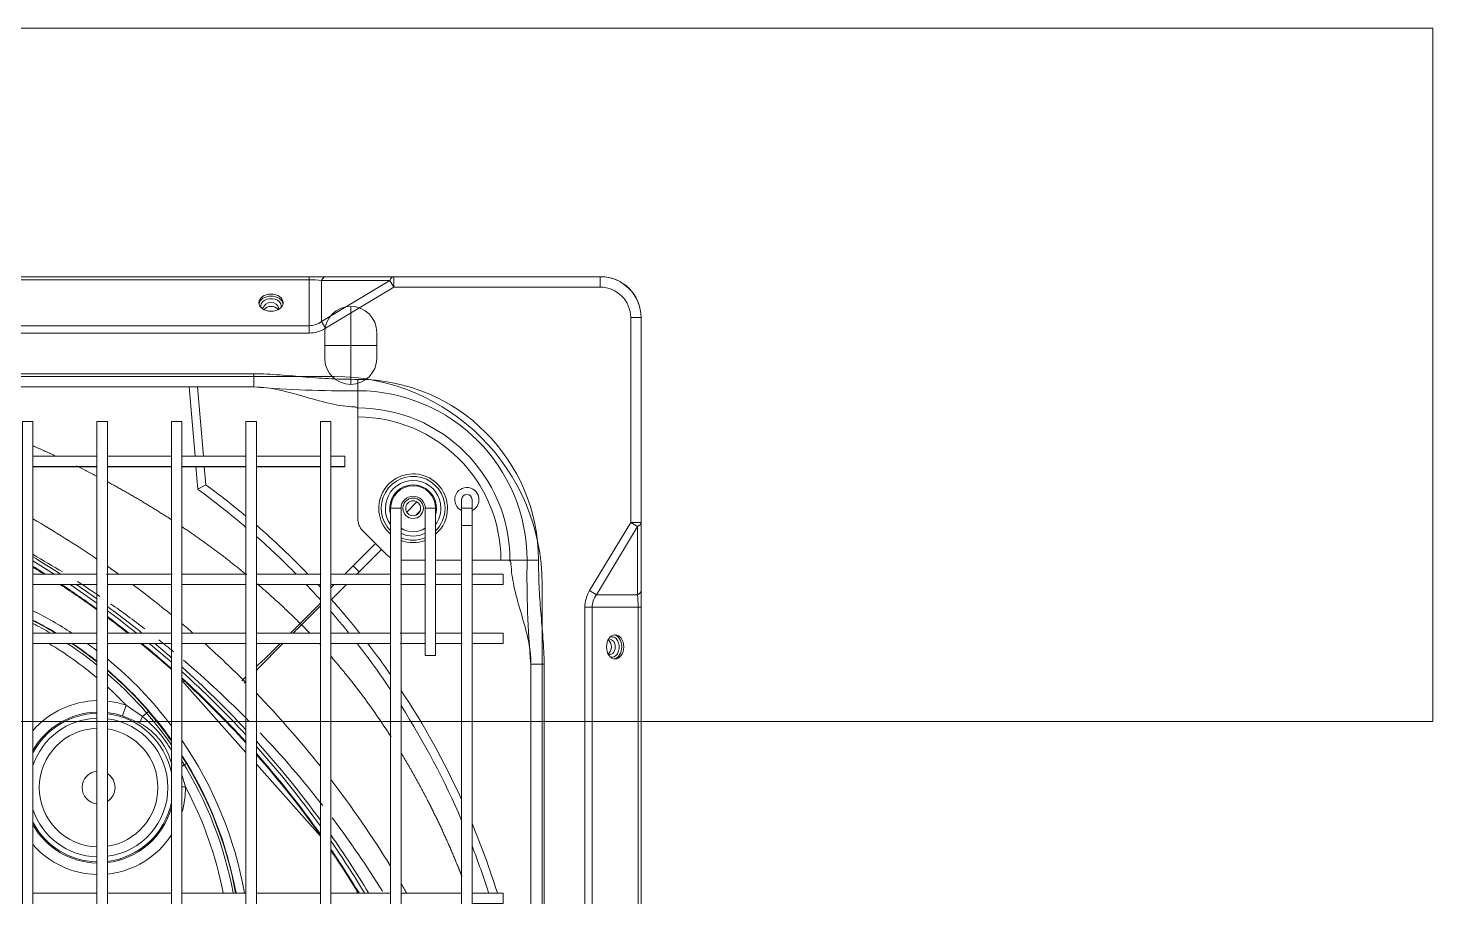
# Model space of a CAD drawing. Header units: millimetres. Extents: x 147592 to 201688, y -27981 to 8299.
# Drawn here: x 167194.7 to 167600, y -360.6 to -110 of the extents above; entities that cross this region are included whole.
import ezdxf

# ---------------------------------------------------------------- set-up
doc = ezdxf.new("R2010")
doc.units = ezdxf.units.MM
for name, color, linetype, lineweight in [('A-DETL-____-WIDE', 7, 'Continuous', 80), ('G-XREF-____-OTLN', 7, 'Continuous', 5), ('M-EQPM-____-OTLN', 7, 'Continuous', 5), ('S-FNDN-____-OTLN', 7, 'Continuous', 5)]:
    doc.layers.add(name, color=color, linetype=linetype, lineweight=lineweight)

# ---------------------------------------------------------------- blocks, each defined once
blk = doc.blocks.new('YXQH_ST_B9-20_rvt-1-二层给排水_消防平面图')
at = {"layer": 'S-FNDN-____-OTLN', "color": 251, "lineweight": 18, "true_color": 0x515151}
for p, q in [((167600.01, -110), (165600.01, -110)), ((167600.01, -310), (167600.01, -110)), ((165600.01, -310), (167600.01, -310))]:
    blk.add_line(p, q, dxfattribs=at)
blk = doc.blocks.new('RUXYQ18BA - top_dwg-2871796-二层给排水_消防平面图')
at = {"layer": 'G-XREF-____-OTLN', "color": 5, "true_color": 0x0000ff}
for p, q in [((1331.09, 224.16), (1331.09, 246.65)), ((1323.6, 235.4), (1338.59, 235.4))]:
    blk.add_line(p, q, dxfattribs=at)
at = {"layer": 'G-XREF-____-OTLN'}
for p, q in [((1323.6, 239.15), (1323.6, 231.66)), ((1338.59, 231.66), (1338.59, 239.15)), ((1303.1, 223.41), (893.27, 223.41)), ((1286.16, 203.41), (1284.43, 223.41)), ((1286.84, 223.41), (1288.58, 203.41)), ((1257.87, 203.41), (1239.38, 203.41)), ((1279.36, 203.41), (1260.87, 203.41)), ((1300.86, 203.41), (1282.36, 203.41)), ((1322.35, 203.41), (1303.85, 203.41)), ((1239.38, 200.42), (1257.87, 200.42)), ((1260.87, 200.42), (1279.36, 200.42)), ((1282.36, 200.42), (1300.86, 200.42)), ((1303.85, 200.42), (1322.35, 200.42)), ((1342.59, 188.42), (1342.59, -336.37)), ((1345.59, -336.37), (1345.59, 188.42)), ((1347.24, 187.33), (1350.18, 190.27)), ((1351.09, 187.65), (1349.86, 186.41)), ((1334.56, 181.96), (1341.63, 174.89)), ((1331.77, 171.86), (1338.21, 178.3)), ((1345.59, 173.43), (1352.59, 173.43)), ((1355.58, 173.43), (1363.08, 173.43)), ((1257.87, 169.43), (1239.38, 169.43)), ((1239.38, 166.43), (1257.87, 166.43)), ((1279.36, 169.43), (1260.87, 169.43)), ((1260.87, 166.43), (1279.36, 166.43)), ((1300.86, 169.43), (1282.36, 169.43)), ((1282.36, 166.43), (1300.86, 166.43)), ((1322.35, 169.43), (1303.85, 169.43)), ((1303.85, 166.43), (1322.35, 166.43)), ((1342.59, 169.43), (1325.35, 169.43)), ((1325.35, 165.44), (1326.34, 166.43)), ((1329.87, 166.43), (1325.35, 161.9)), ((1325.35, 166.43), (1342.59, 166.43)), ((1352.59, 169.43), (1345.59, 169.43)), ((1345.59, 166.43), (1352.59, 166.43)), ((1363.08, 169.43), (1355.58, 169.43)), ((1355.58, 166.43), (1363.08, 166.43)), ((1257.87, 152.43), (1239.38, 152.43)), ((1279.36, 152.43), (1260.87, 152.43)), ((1300.86, 152.43), (1282.36, 152.43)), ((1322.35, 152.43), (1303.85, 152.43)), ((1342.59, 152.43), (1325.35, 152.43)), ((1352.59, 152.43), (1345.59, 152.43)), ((1363.08, 152.43), (1355.58, 152.43)), ((1239.38, 149.44), (1257.87, 149.44)), ((1260.87, 149.44), (1279.36, 149.44)), ((1282.36, 149.44), (1300.86, 149.44)), ((1303.85, 149.44), (1322.35, 149.44)), ((1325.35, 149.44), (1342.59, 149.44)), ((1345.59, 149.44), (1352.59, 149.44)), ((1355.58, 149.44), (1363.08, 149.44)), ((1383.07, -291.39), (1383.07, 143.44)), ((1257.87, 77.46), (1239.38, 77.46)), ((1279.36, 77.46), (1260.87, 77.46)), ((1300.86, 77.46), (1282.36, 77.46)), ((1322.35, 77.46), (1303.85, 77.46)), ((1342.59, 77.46), (1325.35, 77.46)), ((1363.08, 77.46), (1345.59, 77.46))]:
    blk.add_line(p, q, dxfattribs=at)
at = {"layer": 'G-XREF-____-OTLN', "color": 251, "true_color": 0x666666}
for p, q in [((1342.59, 188.42), (1345.59, 188.42)), ((1355.58, 188.42), (1352.59, 188.42)), ((1363.08, 188.42), (1366.08, 188.42)), ((1413.98, 159.89), (1414.86, 159.89)), ((1300.86, 118), (1282.36, 138.76)), ((1282.36, 113.98), (1283.71, 114.79)), ((1322.35, 93.86), (1303.85, 114.63))]:
    blk.add_line(p, q, dxfattribs=at)
at = {"layer": 'G-XREF-____-OTLN', "flags": 128}
for points in [[(183.55, 255.19), (243.11, 255.19), (262.78, 255.19), (267.56, 255.19), (1319.06, 255.19), (1323.84, 255.19), (1343.51, 255.19), (1403.06, 255.19)], [(1414.86, 243.4), (1414.86, 184.34), (1414.86, 164.68), (1414.86, 159.89), (1414.86, -417.8), (1414.86, -422.58), (1414.86, -442.24)], [(1333.09, 216.98), (1333.09, 214.75), (1333.09, 185.49)], [(1325.35, 200.42), (1329.34, 200.42), (1329.34, 203.41), (1325.35, 203.41)], [(1286.41, 200.42), (1286.98, 193.89), (1289.29, 195.2), (1288.84, 200.42)], [(1363.08, 190.92), (1363.08, 188.42), (1363.08, -336.37), (1363.08, -338.87)], [(1366.08, -338.87), (1366.08, -336.37), (1366.08, 188.42), (1366.08, 190.92)], [(1352.59, 188.42), (1352.59, 145.94), (1355.58, 145.94), (1355.58, 188.42)], [(1339.98, 176.54), (1333.54, 170.1), (1332.87, 169.43)], [(1329.34, 169.43), (1331.77, 171.86), (1333.54, 170.1)], [(1366.08, 173.43), (1374.42, 173.43), (1376.65, 173.43)], [(1366.08, 166.43), (1375.08, 166.43), (1375.08, 169.43), (1366.08, 169.43)], [(1366.08, 149.44), (1375.08, 149.44), (1375.08, 152.43), (1366.08, 152.43)], [(1366.08, 74.47), (1375.08, 74.47), (1375.08, 77.46), (1366.08, 77.46)]]:
    blk.add_lwpolyline(points, dxfattribs=at)
at = {"layer": 'G-XREF-____-OTLN', "color": 251, "true_color": 0x666666, "flags": 128}
for points in [[(267.56, 241.08), (1319.06, 241.08), (1319.06, 254.32), (1319.06, 255.19)], [(1319.06, 241.08), (1319.06, 238.96), (267.56, 238.96), (267.56, 241.08), (267.56, 254.32), (1319.06, 254.32)], [(1403.06, 255.19), (1403.06, 252.2), (1343.51, 252.2), (1323.84, 240.34), (1322.67, 242.29), (1342.33, 254.15), (1322.67, 254.15), (1322.67, 242.29)], [(1343.51, 255.19), (1343.51, 252.2), (1342.33, 254.15)], [(1401.96, 163.5), (1400.01, 164.68), (1411.86, 184.34), (1411.86, 243.4), (1414.86, 243.4)], [(893.27, 223.41), (893.27, 227.21), (1303.1, 227.21), (1303.1, 223.41)], [(1333.09, 225.6), (1333.09, 222.31), (1333.09, 217.64), (1333.09, 217.35), (1333.09, 216.98)], [(1413.81, 183.16), (1411.86, 184.34), (1414.86, 184.34)], [(1376.65, 173.43), (1377.01, 173.43), (1377.3, 173.43), (1381.98, 173.43), (1385.27, 173.43)], [(1322.35, 160.3), (1316.89, 154.84), (1316.51, 155.21), (1322.35, 161.04)], [(1400.74, -417.8), (1398.62, -417.8), (1398.62, 159.89), (1400.74, 159.89), (1400.74, -417.8), (1413.98, -417.8), (1414.86, -417.8)], [(1413.98, -417.8), (1413.98, 159.89), (1400.74, 159.89)], [(1383.07, 143.44), (1386.87, 143.44), (1386.87, -291.39), (1383.07, -291.39)], [(1270.23, 126.43), (1265.26, 128.52), (1266.31, 131.64), (1271.02, 128.35), (1272.76, 129.85)], [(1282.36, 111.55), (1283.41, 108.1), (1282.36, 108.09)]]:
    blk.add_lwpolyline(points, dxfattribs=at)
at = {"layer": 'G-XREF-____-OTLN', "flags": 128}
for points in [[(1239.38, 213.41), (1236.38, 213.41), (1236.38, -361.36), (1239.38, -361.36)], [(1260.87, 213.41), (1257.87, 213.41), (1257.87, -361.36), (1260.87, -361.36)], [(1282.36, 213.41), (1279.36, 213.41), (1279.36, -361.36), (1282.36, -361.36)], [(1303.85, 213.41), (1300.86, 213.41), (1300.86, -361.36), (1303.85, -361.36)], [(1325.35, 213.41), (1322.35, 213.41), (1322.35, -361.36), (1325.35, -361.36)]]:
    blk.add_lwpolyline(points, close=True, dxfattribs=at)
at = {"layer": 'G-XREF-____-OTLN', "color": 251, "true_color": 0x666666, "flags": 128}
blk.add_lwpolyline([(1413.81, 163.5), (1413.81, 183.16), (1401.96, 163.5)], close=True, dxfattribs=at)
at = {"layer": 'G-XREF-____-OTLN', "color": 251, "true_color": 0x666666}
blk.add_circle((1349.09, 188.42), 2.95, dxfattribs=at)
at = {"layer": 'G-XREF-____-OTLN'}
blk.add_circle((1349.09, 188.42), 2.15, dxfattribs=at)
for centre, radius, start, end in [((1403.06, 243.4), 11.8, 0, 90), ((1331.09, 239.15), 7.5, 0, 180), ((1331.09, 231.66), 7.5, 180, 360), ((1332.11, 216.33), 1.32, 50.1889, 90.8077), ((1332.6, 217.01), 0.489, 357.0216, 43.5686), ((1151.71, 8.17), 232.18, 50.0316, 53.6603), ((1349.09, 188.42), 6.5, 0, 180), ((1151.71, 8.32), 229.63, 49.4963, 53.91), ((1349.09, 188.42), 3.5, 0, 180), ((1364.58, 190.92), 3.5, 0, 244.6231), ((1364.58, 190.92), 1.5, 0, 180), ((1364.58, 190.92), 3.5, 295.3769, 0), ((1093.23, -68.44), 292.88, 55.7963, 60.0663), ((1151.71, 8.17), 232.18, 43.9904, 49.0591), ((1338.09, 185.49), 5, 180, 225.0001), ((1151.71, 8.32), 229.63, 44.5532, 48.5048), ((1345.16, 178.42), 5, 225.0001, 239.0549), ((1093.23, -68.44), 281.09, 57.8067, 58.6719), ((1093.23, -68.44), 280.89, 57.8715, 58.6471), ((1093.23, -68.44), 292.88, 54.3087, 55.0839), ((1376.68, 172.94), 0.491, 46.521, 92.8887), ((1376, 172.44), 1.33, 359.227, 39.7764), ((1093.23, -68.44), 280.89, 54.1162, 56.739), ((1093.23, -68.44), 281.09, 54.1456, 56.677), ((1093.23, -68.44), 292.88, 50.5417, 53.3151), ((1151.71, 8.32), 229.63, 42.0049, 43.5124), ((1151.71, 8.17), 232.18, 42.699, 42.9706), ((1152.01, 8.03), 229.61, 38.9712, 40.981), ((1151.85, 8.03), 232.17, 38.4619, 41.5745), ((1189.01, 57.48), 109.96, 59.7242, 62.7373), ((1093.23, -68.44), 281.09, 51.7947, 53.3878), ((1093.23, -68.44), 280.89, 51.8466, 53.3575), ((1093.23, -68.44), 292.88, 48.9513, 49.7777), ((1189.01, 57.48), 109.96, 51.2258, 56.7552), ((1093.23, -68.44), 280.89, 48.4972, 50.867), ((1093.23, -68.44), 281.09, 48.5333, 50.8169), ((1093.23, -68.44), 292.88, 44.8549, 48.0658), ((1152.01, 8.03), 229.61, 33.8988, 38.0151), ((1151.85, 8.03), 232.17, 34.7604, 37.5228), ((1189.01, 57.48), 109.96, 34.7439, 49.1921), ((1093.23, -68.44), 281.09, 42.384, 47.7123), ((1093.23, -68.44), 280.89, 42.3393, 47.6752), ((1093.23, -68.44), 292.88, 38.5308, 44.017), ((1151.85, 8.03), 232.17, 24.5216, 33.4404), ((1152.01, 8.03), 229.61, 23.1804, 32.5327), ((1258.34, 107.87), 19.99, 91.3513, 161.5468), ((1258.34, 107.87), 19.99, 0, 82.7374), ((1093.23, -68.44), 281.09, 35.4026, 41.4692), ((1189.01, 57.48), 109.96, 10.474, 31.8991), ((1093.23, -68.44), 280.89, 35.3452, 41.423), ((1258.34, 107.87), 4.75, 95.6985, 264.3015), ((1258.34, 107.87), 4.75, 95.6985, 264.3015), ((1258.34, 107.87), 4.75, 0, 57.84), ((1258.34, 107.87), 4.75, 0, 57.84), ((1093.23, -68.44), 292.88, 31.6372, 37.5791), ((1258.34, 107.87), 19.99, 277.2626, 0), ((1258.34, 107.87), 4.75, 302.16, 0), ((1258.34, 107.87), 4.75, 302.16, 0), ((1258.34, 107.87), 19.99, 198.4532, 268.6487), ((1151.85, 8.03), 232.17, 17.4027, 22.6728), ((1093.23, -68.44), 281.09, 31.2709, 34.3334), ((1093.23, -68.44), 280.89, 31.2957, 34.2736), ((1152.01, 8.03), 229.61, 17.603, 21.1989), ((1093.23, -68.44), 292.88, 29.8796, 30.5004)]:
    blk.add_arc(centre, radius, start, end, dxfattribs=at)
at = {"layer": 'G-XREF-____-OTLN', "color": 251, "true_color": 0x666666}
for centre, radius, start, end in [((1403.06, 243.4), 8.8, 0, 90), ((1330.57, 564.02), 341.72, 265.3893, 270.4224), ((1333.09, 173.43), 52.17, 0, 90), ((1333.09, 173.43), 48.88, 0, 90), ((1333.09, 239.32), 21.97, 269.6506, 270), ((1333.09, 173.43), 43.92, 0, 90), ((1333.09, 173.43), 41.32, 0, 90), ((1349.09, 188.42), 9.91, 0, 229.033), ((1349.09, 188.42), 9.2, 0, 225.0915), ((1349.09, 188.42), 8.02, 0, 215.9289), ((1349.09, 188.42), 6.75, 0, 195.7757), ((1349.09, 188.42), 9.2, 314.9085, 0), ((1349.09, 188.42), 9.91, 310.967, 0), ((1349.09, 188.42), 6.75, 344.2243, 0), ((1349.09, 188.42), 8.02, 324.0711, 0), ((1349.09, 188.42), 6.75, 238.7898, 301.2102), ((1349.09, 188.42), 8.02, 244.15, 295.85), ((1349.09, 188.42), 9.2, 247.6576, 292.3424), ((1349.09, 188.42), 9.91, 249.3273, 290.6727), ((1093.23, -68.44), 283.44, 57.0592, 58.9609), ((1093.23, -68.44), 282.44, 57.3734, 58.8388), ((1398.98, 173.43), 21.97, 180, 180.3494), ((1665, 168.76), 283.07, 179.0557, 185.1325), ((1093.23, -68.44), 282.44, 54.3437, 56.2619), ((1093.23, -68.44), 283.44, 54.4885, 55.9606), ((1189.01, 57.48), 113.21, 57.0099, 63.5835), ((1093.23, -68.44), 283.44, 51.1946, 53.7403), ((1093.23, -68.44), 282.44, 51.4474, 53.5914), ((1189.01, 57.48), 110.8, 58.9857, 62.9617), ((1189.01, 57.48), 110.69, 59.0791, 62.9331), ((1189.01, 57.48), 107.12, 49.9957, 59.1478), ((1189.01, 57.48), 110.69, 51.5306, 56.1795), ((1189.01, 57.48), 110.8, 51.5751, 56.096), ((1189.01, 57.48), 113.21, 52.5378, 54.319), ((1093.23, -68.44), 282.44, 48.7753, 50.4815), ((1093.23, -68.44), 283.44, 48.9521, 50.2372), ((1189.01, 57.48), 113.21, 37.0539, 50.6004), ((1093.23, -68.44), 283.44, 42.9024, 48.1433), ((1189.01, 57.48), 110.8, 35.3675, 49.5673), ((1189.01, 57.48), 110.69, 40.8331, 49.5195), ((1093.23, -68.44), 282.44, 42.6838, 47.9614), ((1189.01, 57.48), 107.12, 43.8163, 47.8681), ((1258.34, 107.87), 25.07, 91.0775, 139.15), ((1258.34, 107.87), 25.07, 71.4864, 84.2143), ((1165.05, 40.06), 140.23, 35.3581, 39.8153), ((1258.34, 107.87), 21.78, 91.2403, 150.5362), ((1258.34, 107.87), 21.43, 91.2603, 152.2186), ((1258.34, 107.87), 21.78, 71.4864, 83.3367), ((1258.34, 107.87), 21.43, 11.2909, 83.2286), ((1261.68, 110.29), 18.26, 12.8662, 62.0849), ((1248.22, 100.51), 35.98, 30.0428, 50.6813), ((1258.34, 107.87), 17.11, 91.5793, 268.4207), ((1258.34, 107.87), 17.11, 0, 81.5039), ((1189.01, 57.48), 113.21, 10.1695, 34.4563), ((1093.23, -68.44), 283.44, 36.0662, 42.0043), ((1093.23, -68.44), 282.44, 35.7868, 41.7787), ((1165.05, 40.06), 140.23, 32.2036, 33.2302), ((1189.01, 57.48), 110.8, 10.3935, 32.5927), ((1189.01, 57.48), 110.69, 10.4038, 31.1857), ((1258.34, 107.87), 17.11, 278.4961, 0), ((1258.34, 107.87), 25.07, 343.3439, 0.5325), ((1189.01, 57.48), 107.12, 10.7548, 28.2025), ((1258.34, 107.87), 21.43, 276.7714, 348.7091), ((1258.34, 107.87), 21.78, 276.6633, 344.8085), ((1258.34, 107.87), 21.43, 207.7814, 268.7397), ((1258.34, 107.87), 21.78, 209.4638, 268.7597), ((1258.34, 107.87), 25.07, 275.7857, 326.9745), ((1093.23, -68.44), 283.44, 30.9826, 35.0234), ((1258.34, 107.87), 25.07, 220.85, 268.9225), ((1093.23, -68.44), 282.44, 31.1044, 34.733), ((1305.51, 69.94), 28.49, 15.3204, 17.0774)]:
    blk.add_arc(centre, radius, start, end, dxfattribs=at)
for centre, major_axis, ratio, start_param, end_param in [((1319.06, 252.2), (9.2, 0), 0.230578, 1.1678, 1.570796), ((1323.84, 252.2), (0, 3), 0.516334, 0, 0.862606), ((1343.51, 252.2), (0, 3), 0.516334, 0, 0.862606), ((1308.1, 246.8), (2.95, 0), 0.707107, 6.019918, 9.424778), ((1308.1, 246.24), (2.15, 0), 0.707107, 0.000965, 3.141593), ((1308.1, 246.8), (2.95, 0), 0.707107, 3.141593, 3.40486), ((1308.1, 246.24), (2.15, 0), 0.707107, 3.141593, 3.158144), ((1319.06, 256.2), (0, 15.13), 0.60798, 3.141593, 3.544589), ((1319.06, 256.2), (0, 17.25), 0.707107, 3.141593, 3.544589), ((1411.86, 184.34), (3, 0), 0.516334, 5.420579, 6.283185), ((1415.87, 159.89), (17.25, 0), 0.707107, 2.738596, 3.141593), ((1415.87, 159.89), (15.13, 0), 0.60798, 2.738596, 3.141593), ((1411.86, 164.68), (3, 0), 0.516334, 5.420579, 6.283185), ((1411.86, 159.89), (0, 9.2), 0.230578, 4.712389, 5.115386), ((1316.51, 156.39), (22.55, 22.69), 0.026137, 4.562452, 4.6861), ((1318.08, 154.84), (22.69, 22.56), 0.026137, 1.597086, 1.704486), ((1405.9, 148.44), (0, 2.15), 0.707107, 3.142557, 6.299737), ((1406.47, 148.44), (0, 2.95), 0.707107, 3.141593, 6.541555), ((1318.08, 154.84), (22.69, 22.56), 0.026137, 1.84011, 2.225391), ((1316.51, 156.39), (22.55, 22.69), 0.026137, 4.088391, 4.425381), ((1406.47, 148.44), (0, 2.95), 0.707107, 2.878357, 3.141593), ((1316.51, 156.39), (22.55, 22.69), 0.026137, 3.844725, 3.918566), ((1318.08, 154.84), (22.69, 22.56), 0.026137, 2.410318, 2.438882), ((1272.01, 129.2), (1.8, 3.34), 0.12895, 1.897508, 2.613126)]:
    blk.add_ellipse(centre, major_axis=major_axis, ratio=ratio, start_param=start_param, end_param=end_param, dxfattribs=at)
at = {"layer": 'G-XREF-____-OTLN'}
for centre, major_axis in [((1308.1, 247.7), (3.5, 0)), ((1407.36, 148.44), (0, 3.5))]:
    blk.add_ellipse(centre, major_axis=major_axis, ratio=0.707107, dxfattribs=at)
for centre, major_axis, start_param, end_param in [((1308.1, 247.13), (3.5, 0), 0.114528, 3.027065), ((1308.1, 245.11), (2.15, 0), 0.421495, 2.716531), ((1404.77, 148.44), (0, 2.15), 3.561886, 5.848844), ((1406.8, 148.44), (0, 3.5), 3.256126, 6.168652)]:
    blk.add_ellipse(centre, major_axis=major_axis, ratio=0.707107, start_param=start_param, end_param=end_param, dxfattribs=at)
for points, knots in [([(1310.24, 246.24), (1310.24, 246.22), (1310.28, 246.07), (1310.19, 245.89), (1310.06, 245.73), (1310.06, 245.72)], [0, 0, 0, 0, 0.0376259, 0.300995, 0.3150279, 0.3150279, 0.3150279, 0.3150279]), ([(1303.1, 223.41), (1305.63, 223.41), (1308.15, 223.04), (1313.18, 221.94), (1315.69, 221.21), (1320.7, 219.75), (1323.19, 219.04), (1327.83, 218.05), (1329.96, 217.73), (1332.09, 217.65)], [0, 0, 0, 0, 0.258763, 0.258763, 0.517526, 0.517526, 0.776289, 0.776289, 1, 1, 1, 1]), ([(1377.32, 172.43), (1377.4, 170.3), (1377.71, 168.16), (1378.7, 163.53), (1379.42, 161.03), (1380.87, 156.02), (1381.61, 153.51), (1382.71, 148.48), (1383.07, 145.96), (1383.07, 143.44)], [0, 0, 0, 0, 0.223711, 0.223711, 0.482474, 0.482474, 0.741237, 0.741237, 1, 1, 1, 1]), ([(1405.9, 146.3), (1405.88, 146.3), (1405.73, 146.27), (1405.55, 146.35), (1405.39, 146.48), (1405.38, 146.49)], [0, 0, 0, 0, 0.0376259, 0.300995, 0.3193476, 0.3193476, 0.3193476, 0.3193476])]:
    blk.add_open_spline(points, degree=3, knots=knots, dxfattribs=at)
at = {"layer": 'G-XREF-____-OTLN', "color": 251, "true_color": 0x666666}
for points, degree, knots in [([(1303.1, 227.21), (1305.61, 227.21), (1308.11, 227.07), (1313.1, 226.7), (1315.6, 226.46), (1320.59, 226.06), (1323.08, 225.89), (1328.08, 225.66), (1330.59, 225.6), (1333.09, 225.6)], 3, [0, 0, 0, 0, 0.25, 0.25, 0.5, 0.5, 0.75, 0.75, 1, 1, 1, 1]), ([(1239.39, 206.42), (1239.59, 206.33), (1239.79, 206.25), (1242.79, 204.95), (1245.75, 203.59)], 2, [0.49758122, 0.49758122, 0.49758122, 0.5, 0.5, 0.53512615, 0.53512615, 0.53512615]), ([(1282.42, 183.09), (1291.15, 177.21), (1299.2, 170.72), (1299.95, 170.11), (1300.69, 169.5)], 2, [0.7626479, 0.7626479, 0.7626479, 0.875, 0.875, 0.8852787, 0.8852787, 0.8852787]), ([(1385.27, 173.43), (1385.27, 170.92), (1385.33, 168.42), (1385.55, 163.42), (1385.72, 160.92), (1386.13, 155.93), (1386.36, 153.44), (1386.74, 148.44), (1386.87, 145.94), (1386.87, 143.44)], 3, [0, 0, 0, 0, 0.25, 0.25, 0.5, 0.5, 0.75, 0.75, 1, 1, 1, 1]), ([(1325.45, 145.63), (1328.18, 142.48), (1330.8, 139.18), (1337.11, 131.24), (1342.73, 122.49)], 2, [0.0754235, 0.0754235, 0.0754235, 0.125, 0.125, 0.2475415, 0.2475415, 0.2475415]), ([(1345.67, 117.77), (1349.71, 111.11), (1353.34, 104.04), (1358.02, 94.92), (1362, 85.16), (1362.6, 83.7), (1363.18, 82.22)], 2, [0.2811201, 0.2811201, 0.2811201, 0.375, 0.375, 0.5, 0.5, 0.5198735, 0.5198735, 0.5198735])]:
    blk.add_open_spline(points, degree=degree, knots=knots, dxfattribs=at)
for points in [[(1252, 200.63), (1254.99, 199.16), (1257.92, 197.63)], [(1260.88, 196.07), (1270.46, 190.92), (1279.39, 185.09)], [(1304.14, 166.61), (1310.58, 161.1), (1316.51, 155.21)], [(1316.89, 154.84), (1318.04, 153.69), (1319.16, 152.52)], [(1321.94, 149.56), (1322.21, 149.26), (1322.48, 148.96)]]:
    blk.add_open_spline(points, degree=2, dxfattribs=at)
blk = doc.blocks.new('RUXYQ18BA - top_dwg-V211-二层给排水_消防平面图')
at = {"layer": 'A-DETL-____-WIDE'}
blk.add_ellipse((1308.1, 246.24), major_axis=(2.15, 0), ratio=0.707107, start_param=3.141593, end_param=3.158144, dxfattribs=at)
at = {"layer": 'G-XREF-____-OTLN', "color": 5, "true_color": 0x0000ff}
for p, q in [((1331.09, 224.16), (1331.09, 246.65)), ((1323.6, 235.4), (1338.59, 235.4))]:
    blk.add_line(p, q, dxfattribs=at)
at = {"layer": 'G-XREF-____-OTLN'}
for p, q in [((1323.6, 239.15), (1323.6, 231.66)), ((1338.59, 231.66), (1338.59, 239.15)), ((1303.1, 223.41), (893.27, 223.41)), ((1286.16, 203.41), (1284.43, 223.41)), ((1286.84, 223.41), (1288.58, 203.41)), ((1257.87, 203.41), (1239.38, 203.41)), ((1279.36, 203.41), (1260.87, 203.41)), ((1300.86, 203.41), (1282.36, 203.41)), ((1322.35, 203.41), (1303.85, 203.41)), ((1239.38, 200.42), (1257.87, 200.42)), ((1260.87, 200.42), (1279.36, 200.42)), ((1282.36, 200.42), (1300.86, 200.42)), ((1303.85, 200.42), (1322.35, 200.42)), ((1342.59, 188.42), (1342.59, -336.37)), ((1345.59, -336.37), (1345.59, 188.42)), ((1347.24, 187.33), (1350.18, 190.27)), ((1351.09, 187.65), (1349.86, 186.41)), ((1334.56, 181.96), (1341.63, 174.89)), ((1331.77, 171.86), (1338.21, 178.3)), ((1345.59, 173.43), (1352.59, 173.43)), ((1355.58, 173.43), (1363.08, 173.43)), ((1257.87, 169.43), (1239.38, 169.43)), ((1239.38, 166.43), (1257.87, 166.43)), ((1279.36, 169.43), (1260.87, 169.43)), ((1260.87, 166.43), (1279.36, 166.43)), ((1300.86, 169.43), (1282.36, 169.43)), ((1282.36, 166.43), (1300.86, 166.43)), ((1322.35, 169.43), (1303.85, 169.43)), ((1303.85, 166.43), (1322.35, 166.43)), ((1342.59, 169.43), (1325.35, 169.43)), ((1325.35, 165.44), (1326.34, 166.43)), ((1329.87, 166.43), (1325.35, 161.9)), ((1325.35, 166.43), (1342.59, 166.43)), ((1352.59, 169.43), (1345.59, 169.43)), ((1345.59, 166.43), (1352.59, 166.43)), ((1363.08, 169.43), (1355.58, 169.43)), ((1355.58, 166.43), (1363.08, 166.43)), ((1257.87, 152.43), (1239.38, 152.43)), ((1279.36, 152.43), (1260.87, 152.43)), ((1300.86, 152.43), (1282.36, 152.43)), ((1322.35, 152.43), (1303.85, 152.43)), ((1342.59, 152.43), (1325.35, 152.43)), ((1352.59, 152.43), (1345.59, 152.43)), ((1363.08, 152.43), (1355.58, 152.43)), ((1239.38, 149.44), (1257.87, 149.44)), ((1260.87, 149.44), (1279.36, 149.44)), ((1282.36, 149.44), (1300.86, 149.44)), ((1303.85, 149.44), (1322.35, 149.44)), ((1325.35, 149.44), (1342.59, 149.44)), ((1345.59, 149.44), (1352.59, 149.44)), ((1355.58, 149.44), (1363.08, 149.44)), ((1383.07, -291.39), (1383.07, 143.44)), ((1257.87, 77.46), (1239.38, 77.46)), ((1279.36, 77.46), (1260.87, 77.46)), ((1300.86, 77.46), (1282.36, 77.46)), ((1322.35, 77.46), (1303.85, 77.46)), ((1342.59, 77.46), (1325.35, 77.46)), ((1363.08, 77.46), (1345.59, 77.46))]:
    blk.add_line(p, q, dxfattribs=at)
at = {"layer": 'G-XREF-____-OTLN', "color": 251, "true_color": 0x666666}
for p, q in [((1342.59, 188.42), (1345.59, 188.42)), ((1355.58, 188.42), (1352.59, 188.42)), ((1363.08, 188.42), (1366.08, 188.42)), ((1413.98, 159.89), (1414.86, 159.89)), ((1300.86, 118), (1282.36, 138.76)), ((1282.36, 113.98), (1283.71, 114.79)), ((1322.35, 93.86), (1303.85, 114.63))]:
    blk.add_line(p, q, dxfattribs=at)
at = {"layer": 'G-XREF-____-OTLN', "flags": 128}
for points in [[(183.55, 255.19), (243.11, 255.19), (262.78, 255.19), (267.56, 255.19), (1319.06, 255.19), (1323.84, 255.19), (1343.51, 255.19), (1403.06, 255.19)], [(1414.86, 243.4), (1414.86, 184.34), (1414.86, 164.68), (1414.86, 159.89), (1414.86, -417.8), (1414.86, -422.58), (1414.86, -442.24)], [(1333.09, 216.98), (1333.09, 214.75), (1333.09, 185.49)], [(1325.35, 200.42), (1329.34, 200.42), (1329.34, 203.41), (1325.35, 203.41)], [(1286.41, 200.42), (1286.98, 193.89), (1289.29, 195.2), (1288.84, 200.42)], [(1363.08, 190.92), (1363.08, 188.42), (1363.08, -336.37), (1363.08, -338.87)], [(1366.08, -338.87), (1366.08, -336.37), (1366.08, 188.42), (1366.08, 190.92)], [(1352.59, 188.42), (1352.59, 145.94), (1355.58, 145.94), (1355.58, 188.42)], [(1339.98, 176.54), (1333.54, 170.1), (1332.87, 169.43)], [(1329.34, 169.43), (1331.77, 171.86), (1333.54, 170.1)], [(1366.08, 173.43), (1374.42, 173.43), (1376.65, 173.43)], [(1366.08, 166.43), (1375.08, 166.43), (1375.08, 169.43), (1366.08, 169.43)], [(1366.08, 149.44), (1375.08, 149.44), (1375.08, 152.43), (1366.08, 152.43)], [(1366.08, 74.47), (1375.08, 74.47), (1375.08, 77.46), (1366.08, 77.46)]]:
    blk.add_lwpolyline(points, dxfattribs=at)
at = {"layer": 'G-XREF-____-OTLN', "color": 251, "true_color": 0x666666, "flags": 128}
for points in [[(267.56, 241.08), (1319.06, 241.08), (1319.06, 254.32), (1319.06, 255.19)], [(1319.06, 241.08), (1319.06, 238.96), (267.56, 238.96), (267.56, 241.08), (267.56, 254.32), (1319.06, 254.32)], [(1403.06, 255.19), (1403.06, 252.2), (1343.51, 252.2), (1323.84, 240.34), (1322.67, 242.29), (1342.33, 254.15), (1322.67, 254.15), (1322.67, 242.29)], [(1343.51, 255.19), (1343.51, 252.2), (1342.33, 254.15)], [(1401.96, 163.5), (1400.01, 164.68), (1411.86, 184.34), (1411.86, 243.4), (1414.86, 243.4)], [(893.27, 223.41), (893.27, 227.21), (1303.1, 227.21), (1303.1, 223.41)], [(1333.09, 225.6), (1333.09, 222.31), (1333.09, 217.64), (1333.09, 217.35), (1333.09, 216.98)], [(1413.81, 183.16), (1411.86, 184.34), (1414.86, 184.34)], [(1376.65, 173.43), (1377.01, 173.43), (1377.3, 173.43), (1381.98, 173.43), (1385.27, 173.43)], [(1322.35, 160.3), (1316.89, 154.84), (1316.51, 155.21), (1322.35, 161.04)], [(1400.74, -417.8), (1398.62, -417.8), (1398.62, 159.89), (1400.74, 159.89), (1400.74, -417.8), (1413.98, -417.8), (1414.86, -417.8)], [(1413.98, -417.8), (1413.98, 159.89), (1400.74, 159.89)], [(1383.07, 143.44), (1386.87, 143.44), (1386.87, -291.39), (1383.07, -291.39)], [(1270.23, 126.43), (1265.26, 128.52), (1266.31, 131.64), (1271.02, 128.35), (1272.76, 129.85)], [(1282.36, 111.55), (1283.41, 108.1), (1282.36, 108.09)]]:
    blk.add_lwpolyline(points, dxfattribs=at)
at = {"layer": 'G-XREF-____-OTLN', "flags": 128}
for points in [[(1239.38, 213.41), (1236.38, 213.41), (1236.38, -361.36), (1239.38, -361.36)], [(1260.87, 213.41), (1257.87, 213.41), (1257.87, -361.36), (1260.87, -361.36)], [(1282.36, 213.41), (1279.36, 213.41), (1279.36, -361.36), (1282.36, -361.36)], [(1303.85, 213.41), (1300.86, 213.41), (1300.86, -361.36), (1303.85, -361.36)], [(1325.35, 213.41), (1322.35, 213.41), (1322.35, -361.36), (1325.35, -361.36)]]:
    blk.add_lwpolyline(points, close=True, dxfattribs=at)
at = {"layer": 'G-XREF-____-OTLN', "color": 251, "true_color": 0x666666, "flags": 128}
blk.add_lwpolyline([(1413.81, 163.5), (1413.81, 183.16), (1401.96, 163.5)], close=True, dxfattribs=at)
at = {"layer": 'G-XREF-____-OTLN', "color": 251, "true_color": 0x666666}
blk.add_circle((1349.09, 188.42), 2.95, dxfattribs=at)
at = {"layer": 'G-XREF-____-OTLN'}
blk.add_circle((1349.09, 188.42), 2.15, dxfattribs=at)
for centre, radius, start, end in [((1403.06, 243.4), 11.8, 0, 90), ((1331.09, 239.15), 7.5, 0, 180), ((1331.09, 231.66), 7.5, 180, 360), ((1332.11, 216.33), 1.32, 50.1889, 90.8077), ((1332.6, 217.01), 0.489, 357.0216, 43.5686), ((1151.71, 8.17), 232.18, 50.0316, 53.6603), ((1349.09, 188.42), 6.5, 0, 180), ((1151.71, 8.32), 229.63, 49.4963, 53.91), ((1349.09, 188.42), 3.5, 0, 180), ((1364.58, 190.92), 3.5, 0, 244.6231), ((1364.58, 190.92), 1.5, 0, 180), ((1364.58, 190.92), 3.5, 295.3769, 0), ((1093.23, -68.44), 292.88, 55.7963, 60.0663), ((1151.71, 8.17), 232.18, 43.9904, 49.0591), ((1338.09, 185.49), 5, 180, 225.0001), ((1151.71, 8.32), 229.63, 44.5532, 48.5048), ((1345.16, 178.42), 5, 225.0001, 239.0549), ((1093.23, -68.44), 281.09, 57.8067, 58.6719), ((1093.23, -68.44), 280.89, 57.8715, 58.6471), ((1093.23, -68.44), 292.88, 54.3087, 55.0839), ((1376.68, 172.94), 0.491, 46.521, 92.8887), ((1376, 172.44), 1.33, 359.227, 39.7764), ((1093.23, -68.44), 280.89, 54.1162, 56.739), ((1093.23, -68.44), 281.09, 54.1456, 56.677), ((1093.23, -68.44), 292.88, 50.5417, 53.3151), ((1151.71, 8.32), 229.63, 42.0049, 43.5124), ((1151.71, 8.17), 232.18, 42.699, 42.9706), ((1152.01, 8.03), 229.61, 38.9712, 40.981), ((1151.85, 8.03), 232.17, 38.4619, 41.5745), ((1189.01, 57.48), 109.96, 59.7242, 62.7373), ((1093.23, -68.44), 281.09, 51.7947, 53.3878), ((1093.23, -68.44), 280.89, 51.8466, 53.3575), ((1093.23, -68.44), 292.88, 48.9513, 49.7777), ((1189.01, 57.48), 109.96, 51.2258, 56.7552), ((1093.23, -68.44), 280.89, 48.4972, 50.867), ((1093.23, -68.44), 281.09, 48.5333, 50.8169), ((1093.23, -68.44), 292.88, 44.8549, 48.0658), ((1152.01, 8.03), 229.61, 33.8988, 38.0151), ((1151.85, 8.03), 232.17, 34.7604, 37.5228), ((1189.01, 57.48), 109.96, 34.7439, 49.1921), ((1093.23, -68.44), 281.09, 42.384, 47.7123), ((1093.23, -68.44), 280.89, 42.3393, 47.6752), ((1093.23, -68.44), 292.88, 38.5308, 44.017), ((1151.85, 8.03), 232.17, 24.5216, 33.4404), ((1152.01, 8.03), 229.61, 23.1804, 32.5327), ((1258.34, 107.87), 19.99, 91.3513, 161.5468), ((1258.34, 107.87), 19.99, 0, 82.7374), ((1093.23, -68.44), 281.09, 35.4026, 41.4692), ((1189.01, 57.48), 109.96, 10.474, 31.8991), ((1093.23, -68.44), 280.89, 35.3452, 41.423), ((1258.34, 107.87), 4.75, 95.6985, 264.3015), ((1258.34, 107.87), 4.75, 95.6985, 264.3015), ((1258.34, 107.87), 4.75, 0, 57.84), ((1258.34, 107.87), 4.75, 0, 57.84), ((1093.23, -68.44), 292.88, 31.6372, 37.5791), ((1258.34, 107.87), 19.99, 277.2626, 0), ((1258.34, 107.87), 4.75, 302.16, 0), ((1258.34, 107.87), 4.75, 302.16, 0), ((1258.34, 107.87), 19.99, 198.4532, 268.6487), ((1151.85, 8.03), 232.17, 17.4027, 22.6728), ((1093.23, -68.44), 281.09, 31.2709, 34.3334), ((1093.23, -68.44), 280.89, 31.2957, 34.2736), ((1152.01, 8.03), 229.61, 17.603, 21.1989), ((1093.23, -68.44), 292.88, 29.8796, 30.5004)]:
    blk.add_arc(centre, radius, start, end, dxfattribs=at)
at = {"layer": 'G-XREF-____-OTLN', "color": 251, "true_color": 0x666666}
for centre, radius, start, end in [((1403.06, 243.4), 8.8, 0, 90), ((1330.57, 564.02), 341.72, 265.3893, 270.4224), ((1333.09, 173.43), 52.17, 0, 90), ((1333.09, 173.43), 48.88, 0, 90), ((1333.09, 239.32), 21.97, 269.6506, 270), ((1333.09, 173.43), 43.92, 0, 90), ((1333.09, 173.43), 41.32, 0, 90), ((1349.09, 188.42), 9.91, 0, 229.033), ((1349.09, 188.42), 9.2, 0, 225.0915), ((1349.09, 188.42), 8.02, 0, 215.9289), ((1349.09, 188.42), 6.75, 0, 195.7757), ((1349.09, 188.42), 9.2, 314.9085, 0), ((1349.09, 188.42), 9.91, 310.967, 0), ((1349.09, 188.42), 6.75, 344.2243, 0), ((1349.09, 188.42), 8.02, 324.0711, 0), ((1349.09, 188.42), 6.75, 238.7898, 301.2102), ((1349.09, 188.42), 8.02, 244.15, 295.85), ((1349.09, 188.42), 9.2, 247.6576, 292.3424), ((1349.09, 188.42), 9.91, 249.3273, 290.6727), ((1093.23, -68.44), 283.44, 57.0592, 58.9609), ((1093.23, -68.44), 282.44, 57.3734, 58.8388), ((1398.98, 173.43), 21.97, 180, 180.3494), ((1665, 168.76), 283.07, 179.0557, 185.1325), ((1093.23, -68.44), 282.44, 54.3437, 56.2619), ((1093.23, -68.44), 283.44, 54.4885, 55.9606), ((1189.01, 57.48), 113.21, 57.0099, 63.5835), ((1093.23, -68.44), 283.44, 51.1946, 53.7403), ((1093.23, -68.44), 282.44, 51.4474, 53.5914), ((1189.01, 57.48), 110.8, 58.9857, 62.9617), ((1189.01, 57.48), 110.69, 59.0791, 62.9331), ((1189.01, 57.48), 107.12, 49.9957, 59.1478), ((1189.01, 57.48), 110.69, 51.5306, 56.1795), ((1189.01, 57.48), 110.8, 51.5751, 56.096), ((1189.01, 57.48), 113.21, 52.5378, 54.319), ((1093.23, -68.44), 282.44, 48.7753, 50.4815), ((1093.23, -68.44), 283.44, 48.9521, 50.2372), ((1189.01, 57.48), 113.21, 37.0539, 50.6004), ((1093.23, -68.44), 283.44, 42.9024, 48.1433), ((1189.01, 57.48), 110.8, 35.3675, 49.5673), ((1189.01, 57.48), 110.69, 40.8331, 49.5195), ((1093.23, -68.44), 282.44, 42.6838, 47.9614), ((1189.01, 57.48), 107.12, 43.8163, 47.8681), ((1258.34, 107.87), 25.07, 91.0775, 139.15), ((1258.34, 107.87), 25.07, 71.4864, 84.2143), ((1165.05, 40.06), 140.23, 35.3581, 39.8153), ((1258.34, 107.87), 21.78, 91.2403, 150.5362), ((1258.34, 107.87), 21.43, 91.2603, 152.2186), ((1258.34, 107.87), 21.78, 71.4864, 83.3367), ((1258.34, 107.87), 21.43, 11.2909, 83.2286), ((1261.68, 110.29), 18.26, 12.8662, 62.0849), ((1248.22, 100.51), 35.98, 30.0428, 50.6813), ((1258.34, 107.87), 17.11, 91.5793, 268.4207), ((1258.34, 107.87), 17.11, 0, 81.5039), ((1189.01, 57.48), 113.21, 10.1695, 34.4563), ((1093.23, -68.44), 283.44, 36.0662, 42.0043), ((1093.23, -68.44), 282.44, 35.7868, 41.7787), ((1165.05, 40.06), 140.23, 32.2036, 33.2302), ((1189.01, 57.48), 110.8, 10.3935, 32.5927), ((1189.01, 57.48), 110.69, 10.4038, 31.1857), ((1258.34, 107.87), 17.11, 278.4961, 0), ((1258.34, 107.87), 25.07, 343.3439, 0.5325), ((1189.01, 57.48), 107.12, 10.7548, 28.2025), ((1258.34, 107.87), 21.43, 276.7714, 348.7091), ((1258.34, 107.87), 21.78, 276.6633, 344.8085), ((1258.34, 107.87), 21.43, 207.7814, 268.7397), ((1258.34, 107.87), 21.78, 209.4638, 268.7597), ((1258.34, 107.87), 25.07, 275.7857, 326.9745), ((1093.23, -68.44), 283.44, 30.9826, 35.0234), ((1258.34, 107.87), 25.07, 220.85, 268.9225), ((1093.23, -68.44), 282.44, 31.1044, 34.733), ((1305.51, 69.94), 28.49, 15.3204, 17.0774)]:
    blk.add_arc(centre, radius, start, end, dxfattribs=at)
for centre, major_axis, ratio, start_param, end_param in [((1319.06, 252.2), (9.2, 0), 0.230578, 1.1678, 1.570796), ((1323.84, 252.2), (0, 3), 0.516334, 0, 0.862606), ((1343.51, 252.2), (0, 3), 0.516334, 0, 0.862606), ((1308.1, 246.8), (2.95, 0), 0.707107, 6.019918, 9.424778), ((1308.1, 246.24), (2.15, 0), 0.707107, 0.000965, 3.141593), ((1308.1, 246.8), (2.95, 0), 0.707107, 3.141593, 3.40486), ((1308.1, 246.24), (2.15, 0), 0.707107, 3.141593, 3.158144), ((1319.06, 256.2), (0, 15.13), 0.60798, 3.141593, 3.544589), ((1319.06, 256.2), (0, 17.25), 0.707107, 3.141593, 3.544589), ((1411.86, 184.34), (3, 0), 0.516334, 5.420579, 6.283185), ((1415.87, 159.89), (17.25, 0), 0.707107, 2.738596, 3.141593), ((1415.87, 159.89), (15.13, 0), 0.60798, 2.738596, 3.141593), ((1411.86, 164.68), (3, 0), 0.516334, 5.420579, 6.283185), ((1411.86, 159.89), (0, 9.2), 0.230578, 4.712389, 5.115386), ((1316.51, 156.39), (22.55, 22.69), 0.026137, 4.562452, 4.6861), ((1318.08, 154.84), (22.69, 22.56), 0.026137, 1.597086, 1.704486), ((1405.9, 148.44), (0, 2.15), 0.707107, 3.142557, 6.299737), ((1406.47, 148.44), (0, 2.95), 0.707107, 3.141593, 6.541555), ((1318.08, 154.84), (22.69, 22.56), 0.026137, 1.84011, 2.225391), ((1316.51, 156.39), (22.55, 22.69), 0.026137, 4.088391, 4.425381), ((1406.47, 148.44), (0, 2.95), 0.707107, 2.878357, 3.141593), ((1316.51, 156.39), (22.55, 22.69), 0.026137, 3.844725, 3.918566), ((1318.08, 154.84), (22.69, 22.56), 0.026137, 2.410318, 2.438882), ((1272.01, 129.2), (1.8, 3.34), 0.12895, 1.897508, 2.613126)]:
    blk.add_ellipse(centre, major_axis=major_axis, ratio=ratio, start_param=start_param, end_param=end_param, dxfattribs=at)
at = {"layer": 'G-XREF-____-OTLN'}
for centre, major_axis in [((1308.1, 247.7), (3.5, 0)), ((1407.36, 148.44), (0, 3.5))]:
    blk.add_ellipse(centre, major_axis=major_axis, ratio=0.707107, dxfattribs=at)
for centre, major_axis, start_param, end_param in [((1308.1, 247.13), (3.5, 0), 0.114528, 3.027065), ((1308.1, 245.11), (2.15, 0), 0.421495, 2.716531), ((1404.77, 148.44), (0, 2.15), 3.561886, 5.848844), ((1406.8, 148.44), (0, 3.5), 3.256126, 6.168652)]:
    blk.add_ellipse(centre, major_axis=major_axis, ratio=0.707107, start_param=start_param, end_param=end_param, dxfattribs=at)
for points, knots in [([(1310.24, 246.24), (1310.24, 246.22), (1310.28, 246.07), (1310.19, 245.89), (1310.06, 245.73), (1310.06, 245.72)], [0, 0, 0, 0, 0.0376259, 0.300995, 0.3150279, 0.3150279, 0.3150279, 0.3150279]), ([(1303.1, 223.41), (1305.63, 223.41), (1308.15, 223.04), (1313.18, 221.94), (1315.69, 221.21), (1320.7, 219.75), (1323.19, 219.04), (1327.83, 218.05), (1329.96, 217.73), (1332.09, 217.65)], [0, 0, 0, 0, 0.258763, 0.258763, 0.517526, 0.517526, 0.776289, 0.776289, 1, 1, 1, 1]), ([(1377.32, 172.43), (1377.4, 170.3), (1377.71, 168.16), (1378.7, 163.53), (1379.42, 161.03), (1380.87, 156.02), (1381.61, 153.51), (1382.71, 148.48), (1383.07, 145.96), (1383.07, 143.44)], [0, 0, 0, 0, 0.223711, 0.223711, 0.482474, 0.482474, 0.741237, 0.741237, 1, 1, 1, 1]), ([(1405.9, 146.3), (1405.88, 146.3), (1405.73, 146.27), (1405.55, 146.35), (1405.39, 146.48), (1405.38, 146.49)], [0, 0, 0, 0, 0.0376259, 0.300995, 0.3193476, 0.3193476, 0.3193476, 0.3193476])]:
    blk.add_open_spline(points, degree=3, knots=knots, dxfattribs=at)
at = {"layer": 'G-XREF-____-OTLN', "color": 251, "true_color": 0x666666}
for points, degree, knots in [([(1303.1, 227.21), (1305.61, 227.21), (1308.11, 227.07), (1313.1, 226.7), (1315.6, 226.46), (1320.59, 226.06), (1323.08, 225.89), (1328.08, 225.66), (1330.59, 225.6), (1333.09, 225.6)], 3, [0, 0, 0, 0, 0.25, 0.25, 0.5, 0.5, 0.75, 0.75, 1, 1, 1, 1]), ([(1239.39, 206.42), (1239.59, 206.33), (1239.79, 206.25), (1242.79, 204.95), (1245.75, 203.59)], 2, [0.49758122, 0.49758122, 0.49758122, 0.5, 0.5, 0.53512615, 0.53512615, 0.53512615]), ([(1282.42, 183.09), (1291.15, 177.21), (1299.2, 170.72), (1299.95, 170.11), (1300.69, 169.5)], 2, [0.7626479, 0.7626479, 0.7626479, 0.875, 0.875, 0.8852787, 0.8852787, 0.8852787]), ([(1385.27, 173.43), (1385.27, 170.92), (1385.33, 168.42), (1385.55, 163.42), (1385.72, 160.92), (1386.13, 155.93), (1386.36, 153.44), (1386.74, 148.44), (1386.87, 145.94), (1386.87, 143.44)], 3, [0, 0, 0, 0, 0.25, 0.25, 0.5, 0.5, 0.75, 0.75, 1, 1, 1, 1]), ([(1325.45, 145.63), (1328.18, 142.48), (1330.8, 139.18), (1337.11, 131.24), (1342.73, 122.49)], 2, [0.0754235, 0.0754235, 0.0754235, 0.125, 0.125, 0.2475415, 0.2475415, 0.2475415]), ([(1345.67, 117.77), (1349.71, 111.11), (1353.34, 104.04), (1358.02, 94.92), (1362, 85.16), (1362.6, 83.7), (1363.18, 82.22)], 2, [0.2811201, 0.2811201, 0.2811201, 0.375, 0.375, 0.5, 0.5, 0.5198735, 0.5198735, 0.5198735])]:
    blk.add_open_spline(points, degree=degree, knots=knots, dxfattribs=at)
for points in [[(1252, 200.63), (1254.99, 199.16), (1257.92, 197.63)], [(1260.88, 196.07), (1270.46, 190.92), (1279.39, 185.09)], [(1304.14, 166.61), (1310.58, 161.1), (1316.51, 155.21)], [(1316.89, 154.84), (1318.04, 153.69), (1319.16, 152.52)], [(1321.94, 149.56), (1322.21, 149.26), (1322.48, 148.96)]]:
    blk.add_open_spline(points, degree=2, dxfattribs=at)
blk = doc.blocks.new('RUXYQ18BA - RUXYQ18BA-2871902-二层给排水_消防平面图')
at = {"layer": 'M-EQPM-____-OTLN'}
for p, q in [((609.88, 768.29), (-609.86, 768.29)), ((621.55, 11.86), (621.55, 756.62)), ((77.24, 739.5), (533.01, 739.5)), ((446.07, 726.51), (443.07, 726.51)), ((446.07, 151.74), (446.07, 726.51)), ((467.56, 726.51), (464.56, 726.51)), ((464.56, 726.51), (464.56, 151.74)), ((467.56, 151.74), (467.56, 726.51)), ((489.05, 726.51), (486.06, 726.51)), ((486.06, 726.51), (486.06, 151.74)), ((489.05, 151.74), (489.05, 726.51)), ((510.55, 726.51), (507.55, 726.51)), ((507.55, 726.51), (507.55, 151.74)), ((510.55, 151.74), (510.55, 726.51)), ((532.04, 726.51), (529.04, 726.51)), ((529.04, 726.51), (529.04, 151.74)), ((532.04, 151.74), (532.04, 726.51)), ((464.56, 716.51), (446.07, 716.51)), ((446.07, 713.51), (464.56, 713.51)), ((467.5, 713.51), (486.12, 713.51)), ((486.11, 716.51), (467.51, 716.51)), ((507.6, 716.51), (489.05, 716.51)), ((489.05, 713.51), (507.61, 713.51)), ((529.09, 716.51), (510.55, 716.51)), ((510.55, 713.51), (529.11, 713.51)), ((536.04, 716.51), (532.04, 716.51)), ((532.04, 713.51), (536.04, 713.51)), ((536.04, 713.51), (536.04, 716.51)), ((549.28, 701.52), (549.28, 176.73)), ((552.28, 176.73), (552.28, 701.52)), ((559.28, 701.52), (559.28, 659.04)), ((562.28, 659.04), (562.28, 701.52)), ((572.77, 696.52), (569.77, 696.52)), ((569.77, 696.52), (569.77, 181.73)), ((572.77, 181.73), (572.77, 696.52)), ((464.56, 682.53), (446.07, 682.53)), ((486.28, 682.53), (467.33, 682.53)), ((507.78, 682.53), (489.05, 682.53)), ((529.27, 682.53), (510.55, 682.53)), ((549.28, 682.53), (532.04, 682.53)), ((559.28, 682.53), (552.17, 682.53)), ((569.85, 682.53), (562.28, 682.53)), ((581.77, 682.53), (572.77, 682.53)), ((581.77, 679.53), (581.77, 682.53)), ((446.07, 679.53), (464.56, 679.53)), ((467.56, 679.53), (486.06, 679.53)), ((489.05, 679.53), (507.55, 679.53)), ((510.55, 679.53), (529.04, 679.53)), ((532.04, 679.53), (549.28, 679.53)), ((552.15, 679.53), (559.28, 679.53)), ((562.28, 679.53), (569.87, 679.53)), ((572.77, 679.53), (581.77, 679.53)), ((593.01, 679.5), (593.01, 203.74)), ((464.56, 665.53), (446.07, 665.53)), ((486.06, 665.53), (467.56, 665.53)), ((507.55, 665.53), (489.05, 665.53)), ((529.04, 665.53), (510.55, 665.53)), ((549.28, 665.53), (532.04, 665.53)), ((559.28, 665.53), (552.07, 665.53)), ((569.95, 665.53), (562.28, 665.53)), ((581.77, 665.53), (572.77, 665.53)), ((581.77, 662.53), (581.77, 665.53)), ((446.07, 662.53), (464.56, 662.53)), ((467.56, 662.53), (486.06, 662.53)), ((489.05, 662.53), (507.55, 662.53)), ((510.55, 662.53), (529.04, 662.53)), ((532.04, 662.53), (549.28, 662.53)), ((552.06, 662.53), (559.28, 662.53)), ((562.28, 662.53), (569.97, 662.53)), ((572.77, 662.53), (581.77, 662.53)), ((559.28, 659.04), (562.28, 659.04)), ((464.56, 590.56), (446.07, 590.56)), ((486.06, 590.56), (467.56, 590.56)), ((507.55, 590.56), (489.05, 590.56)), ((529.04, 590.56), (510.55, 590.56)), ((549.28, 590.56), (532.04, 590.56)), ((569.77, 590.56), (552.28, 590.56)), ((581.77, 590.56), (572.77, 590.56)), ((581.77, 587.56), (581.77, 590.56))]:
    blk.add_line(p, q, dxfattribs=at)
for centre, radius, start, end in [((609.88, 756.62), 11.67, 0, 90), ((533.01, 679.5), 60, 360, 90), ((555.78, 701.52), 6.5, 90, 180), ((555.78, 701.52), 6.5, 0, 90), ((555.78, 701.52), 3.5, 0, 180), ((304.88, 440.62), 285, 58.3162, 60.288), ((304.88, 440.62), 285, 55.7215, 57.2887), ((304.88, 440.62), 285, 52.4934, 54.9749), ((304.88, 440.62), 285, 50.3712, 51.4659), ((304.88, 440.62), 285, 44.3981, 49.6246), ((304.88, 440.62), 285, 37.9292, 43.4954), ((304.88, 440.62), 285, 31.8664, 37.0266)]:
    blk.add_arc(centre, radius, start, end, dxfattribs=at)
for name in ['RUXYQ18BA - top_dwg-2871796-二层给排水_消防平面图', 'RUXYQ18BA - top_dwg-V211-二层给排水_消防平面图']:
    blk.add_blockref(name, (-793.31, 513.1))

msp = doc.modelspace()

# ---------------------------------------------------------------- block references
at = {"lineweight": 5}
msp.add_blockref('YXQH_ST_B9-20_rvt-1-二层给排水_消防平面图', (0, 0), dxfattribs=at)
at = {"layer": 'M-EQPM-____-OTLN', "lineweight": 80}
msp.add_blockref('RUXYQ18BA - RUXYQ18BA-2871902-二层给排水_消防平面图', (166750.01, -950), dxfattribs=at)

doc.saveas('drawing.dxf')
